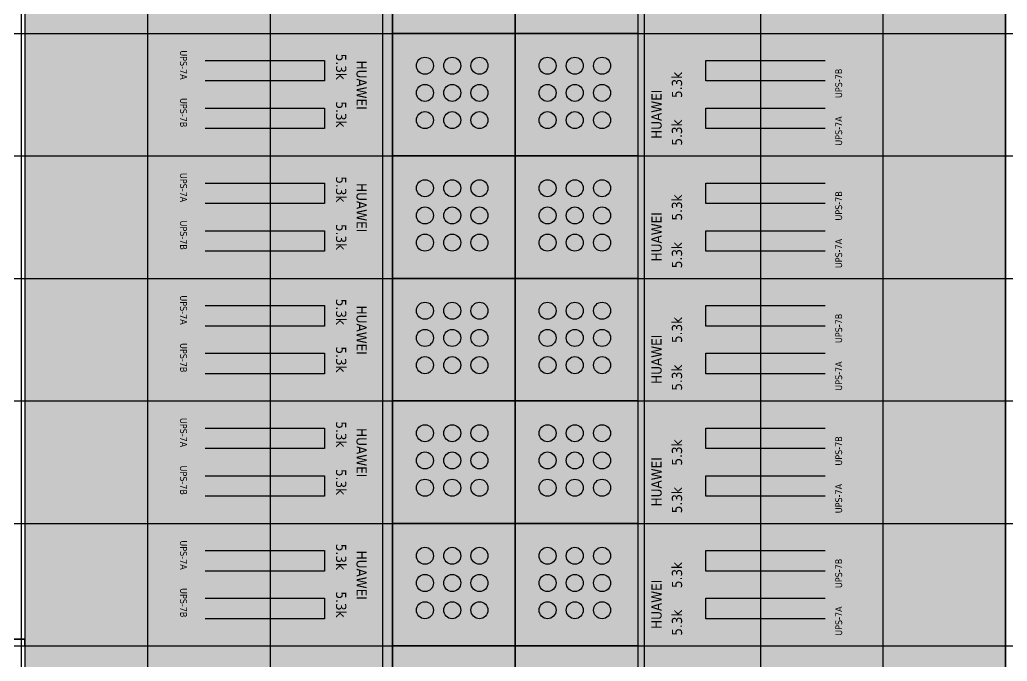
# Model space of a CAD drawing. Header units: millimetres. Extents: x -618 to 58287, y -23922 to -2396.
# Drawn here: x 10775 to 15608, y -10275 to -7133 of the extents above; entities that cross this region are included whole.
import ezdxf

# ---------------------------------------------------------------- set-up
doc = ezdxf.new("R2010")
doc.units = ezdxf.units.MM
doc.header["$MEASUREMENT"] = 0
for name, color, linetype, true_color in [('Background', 7, 'Continuous', 0xffffff), ('Equipment', 7, 'Continuous', 0xffffff), ('Names', 7, 'Continuous', 0xffffff), ('Power', 7, 'Continuous', 0xffffff), ('Room fixture', 7, 'Continuous', 0xffffff), ('Rows', 7, 'Continuous', 0xffffff), ('Tile grid', 7, 'Continuous', 0xafafaf), ('Walls and cages', 7, 'Continuous', 0xffffff)]:
    doc.layers.add(name, color=color, linetype=linetype, true_color=true_color)
doc.styles.add('Tahoma#false#false', font='tahoma.ttf', dxfattribs={"height": 0.2})

msp = doc.modelspace()

# ---------------------------------------------------------------- linework, layer by layer
at = {"layer": 'Background', "lineweight": -3, "transparency": 33554687}
for points in [[(11400, -7200), (12600, -7200), (12600, -7800)], [(12600, -7800), (11400, -7800), (11400, -7200)], [(15000, -7800), (13800, -7800), (13800, -7200)], [(13800, -7200), (15000, -7200), (15000, -7800)], [(11400, -7800), (12600, -7800), (12600, -8400)], [(12600, -8400), (11400, -8400), (11400, -7800)], [(15000, -8400), (13800, -8400), (13800, -7800)], [(13800, -7800), (15000, -7800), (15000, -8400)], [(11400, -8400), (12600, -8400), (12600, -9000)], [(12600, -9000), (11400, -9000), (11400, -8400)], [(15000, -9000), (13800, -9000), (13800, -8400)], [(13800, -8400), (15000, -8400), (15000, -9000)], [(11400, -9000), (12600, -9000), (12600, -9600)], [(12600, -9600), (11400, -9600), (11400, -9000)], [(15000, -9600), (13800, -9600), (13800, -9000)], [(13800, -9000), (15000, -9000), (15000, -9600)], [(11400, -9600), (12600, -9600), (12600, -10200)], [(12600, -10200), (11400, -10200), (11400, -9600)], [(15000, -10200), (13800, -10200), (13800, -9600)], [(13800, -9600), (15000, -9600), (15000, -10200)], [(11400, -10200), (12600, -10200), (12600, -10800)], [(12600, -10800), (11400, -10800), (11400, -10200)], [(15000, -10800), (13800, -10800), (13800, -10200)], [(13800, -10200), (15000, -10200), (15000, -10800)]]:
    msp.add_solid(points, dxfattribs=at)
at = {"layer": 'Equipment', "color": 9, "lineweight": 50, "true_color": 0xc0c0c0, "transparency": 33554687}
for points in [[(11466.7, -7733.3), (11400, -7800), (11400, -7200)], [(11466.7, -7266.7), (11466.7, -7733.3), (11400, -7200)], [(12533.3, -7266.7), (11466.7, -7266.7), (11400, -7200)], [(11400, -7200), (12600, -7200), (12533.3, -7266.7)], [(12600, -7200), (12600, -7800), (12533.3, -7733.3)], [(12600, -7200), (12533.3, -7733.3), (12533.3, -7266.7)], [(14933.3, -7266.7), (13866.7, -7266.7), (13800, -7200)], [(13800, -7200), (15000, -7200), (14933.3, -7266.7)], [(13800, -7800), (13800, -7200), (13866.7, -7266.7)], [(14933.3, -7266.7), (15000, -7200), (15000, -7800)], [(13800, -7800), (13866.7, -7266.7), (13866.7, -7733.3)], [(14933.3, -7733.3), (14933.3, -7266.7), (15000, -7800)], [(12600, -7800), (11400, -7800), (11466.7, -7733.3)], [(11466.7, -7733.3), (12533.3, -7733.3), (12600, -7800)], [(15000, -7800), (13800, -7800), (13866.7, -7733.3)], [(13866.7, -7733.3), (14933.3, -7733.3), (15000, -7800)], [(11466.7, -8333.3), (11400, -8400), (11400, -7800)], [(11466.7, -7866.7), (11466.7, -8333.3), (11400, -7800)], [(12533.3, -7866.7), (11466.7, -7866.7), (11400, -7800)], [(11400, -7800), (12600, -7800), (12533.3, -7866.7)], [(12600, -7800), (12600, -8400), (12533.3, -8333.3)], [(12600, -7800), (12533.3, -8333.3), (12533.3, -7866.7)], [(14933.3, -7866.7), (13866.7, -7866.7), (13800, -7800)], [(13800, -7800), (15000, -7800), (14933.3, -7866.7)], [(13800, -8400), (13800, -7800), (13866.7, -7866.7)], [(14933.3, -7866.7), (15000, -7800), (15000, -8400)], [(13800, -8400), (13866.7, -7866.7), (13866.7, -8333.3)], [(14933.3, -8333.3), (14933.3, -7866.7), (15000, -8400)], [(12600, -8400), (11400, -8400), (11466.7, -8333.3)], [(11466.7, -8333.3), (12533.3, -8333.3), (12600, -8400)], [(15000, -8400), (13800, -8400), (13866.7, -8333.3)], [(13866.7, -8333.3), (14933.3, -8333.3), (15000, -8400)], [(11466.7, -8933.3), (11400, -9000), (11400, -8400)], [(11466.7, -8466.7), (11466.7, -8933.3), (11400, -8400)], [(12533.3, -8466.7), (11466.7, -8466.7), (11400, -8400)], [(11400, -8400), (12600, -8400), (12533.3, -8466.7)], [(12600, -8400), (12600, -9000), (12533.3, -8933.3)], [(12600, -8400), (12533.3, -8933.3), (12533.3, -8466.7)], [(14933.3, -8466.7), (13866.7, -8466.7), (13800, -8400)], [(13800, -8400), (15000, -8400), (14933.3, -8466.7)], [(13800, -9000), (13800, -8400), (13866.7, -8466.7)], [(14933.3, -8466.7), (15000, -8400), (15000, -9000)], [(13800, -9000), (13866.7, -8466.7), (13866.7, -8933.3)], [(14933.3, -8933.3), (14933.3, -8466.7), (15000, -9000)], [(12600, -9000), (11400, -9000), (11466.7, -8933.3)], [(11466.7, -8933.3), (12533.3, -8933.3), (12600, -9000)], [(15000, -9000), (13800, -9000), (13866.7, -8933.3)], [(13866.7, -8933.3), (14933.3, -8933.3), (15000, -9000)], [(11466.7, -9533.3), (11400, -9600), (11400, -9000)], [(11466.7, -9066.7), (11466.7, -9533.3), (11400, -9000)], [(12533.3, -9066.7), (11466.7, -9066.7), (11400, -9000)], [(11400, -9000), (12600, -9000), (12533.3, -9066.7)], [(12600, -9000), (12600, -9600), (12533.3, -9533.3)], [(12600, -9000), (12533.3, -9533.3), (12533.3, -9066.7)], [(14933.3, -9066.7), (13866.7, -9066.7), (13800, -9000)], [(13800, -9000), (15000, -9000), (14933.3, -9066.7)], [(13800, -9600), (13800, -9000), (13866.7, -9066.7)], [(14933.3, -9066.7), (15000, -9000), (15000, -9600)], [(13800, -9600), (13866.7, -9066.7), (13866.7, -9533.3)], [(14933.3, -9533.3), (14933.3, -9066.7), (15000, -9600)], [(12600, -9600), (11400, -9600), (11466.7, -9533.3)], [(11466.7, -9533.3), (12533.3, -9533.3), (12600, -9600)], [(15000, -9600), (13800, -9600), (13866.7, -9533.3)], [(13866.7, -9533.3), (14933.3, -9533.3), (15000, -9600)], [(11466.7, -10133.3), (11400, -10200), (11400, -9600)], [(11466.7, -9666.7), (11466.7, -10133.3), (11400, -9600)], [(12533.3, -9666.7), (11466.7, -9666.7), (11400, -9600)], [(11400, -9600), (12600, -9600), (12533.3, -9666.7)], [(12600, -9600), (12600, -10200), (12533.3, -10133.3)], [(12600, -9600), (12533.3, -10133.3), (12533.3, -9666.7)], [(14933.3, -9666.7), (13866.7, -9666.7), (13800, -9600)], [(13800, -9600), (15000, -9600), (14933.3, -9666.7)], [(13800, -10200), (13800, -9600), (13866.7, -9666.7)], [(14933.3, -9666.7), (15000, -9600), (15000, -10200)], [(13800, -10200), (13866.7, -9666.7), (13866.7, -10133.3)], [(14933.3, -10133.3), (14933.3, -9666.7), (15000, -10200)], [(12600, -10200), (11400, -10200), (11466.7, -10133.3)], [(11466.7, -10133.3), (12533.3, -10133.3), (12600, -10200)], [(15000, -10200), (13800, -10200), (13866.7, -10133.3)], [(13866.7, -10133.3), (14933.3, -10133.3), (15000, -10200)], [(11466.7, -10733.3), (11400, -10800), (11400, -10200)], [(11466.7, -10266.7), (11466.7, -10733.3), (11400, -10200)], [(12533.3, -10266.7), (11466.7, -10266.7), (11400, -10200)], [(11400, -10200), (12600, -10200), (12533.3, -10266.7)], [(12600, -10200), (12600, -10800), (12533.3, -10733.3)], [(12600, -10200), (12533.3, -10733.3), (12533.3, -10266.7)], [(14933.3, -10266.7), (13866.7, -10266.7), (13800, -10200)], [(13800, -10200), (15000, -10200), (14933.3, -10266.7)], [(13800, -10800), (13800, -10200), (13866.7, -10266.7)], [(14933.3, -10266.7), (15000, -10200), (15000, -10800)], [(13800, -10800), (13866.7, -10266.7), (13866.7, -10733.3)], [(14933.3, -10733.3), (14933.3, -10266.7), (15000, -10800)]]:
    msp.add_solid(points, dxfattribs=at)
at = {"layer": 'Equipment', "color": 18, "lineweight": -3, "true_color": 0x000000, "transparency": 33554687}
for points in [[(11416.7, -7783.3), (11400, -7800), (11400, -7200)], [(11416.7, -7216.7), (11416.7, -7783.3), (11400, -7200)], [(12583.3, -7216.7), (11416.7, -7216.7), (11400, -7200)], [(11400, -7200), (12600, -7200), (12583.3, -7216.7)], [(12600, -7200), (12600, -7800), (12583.3, -7783.3)], [(12600, -7200), (12583.3, -7783.3), (12583.3, -7216.7)], [(14983.3, -7216.7), (13816.7, -7216.7), (13800, -7200)], [(13800, -7200), (15000, -7200), (14983.3, -7216.7)], [(13800, -7800), (13800, -7200), (13816.7, -7216.7)], [(14983.3, -7216.7), (15000, -7200), (15000, -7800)], [(13800, -7800), (13816.7, -7216.7), (13816.7, -7783.3)], [(14983.3, -7783.3), (14983.3, -7216.7), (15000, -7800)], [(12600, -7800), (11400, -7800), (11416.7, -7783.3)], [(11416.7, -8383.3), (11400, -8400), (11400, -7800)], [(11416.7, -7816.7), (11416.7, -8383.3), (11400, -7800)], [(12583.3, -7816.7), (11416.7, -7816.7), (11400, -7800)], [(11400, -7800), (12600, -7800), (12583.3, -7816.7)], [(11416.7, -7783.3), (12583.3, -7783.3), (12600, -7800)], [(12600, -7800), (12600, -8400), (12583.3, -8383.3)], [(12600, -7800), (12583.3, -8383.3), (12583.3, -7816.7)], [(15000, -7800), (13800, -7800), (13816.7, -7783.3)], [(14983.3, -7816.7), (13816.7, -7816.7), (13800, -7800)], [(13800, -7800), (15000, -7800), (14983.3, -7816.7)], [(13800, -8400), (13800, -7800), (13816.7, -7816.7)], [(13800, -8400), (13816.7, -7816.7), (13816.7, -8383.3)], [(13816.7, -7783.3), (14983.3, -7783.3), (15000, -7800)], [(14983.3, -7816.7), (15000, -7800), (15000, -8400)], [(14983.3, -8383.3), (14983.3, -7816.7), (15000, -8400)], [(12600, -8400), (11400, -8400), (11416.7, -8383.3)], [(11416.7, -8983.3), (11400, -9000), (11400, -8400)], [(11416.7, -8416.7), (11416.7, -8983.3), (11400, -8400)], [(12583.3, -8416.7), (11416.7, -8416.7), (11400, -8400)], [(11400, -8400), (12600, -8400), (12583.3, -8416.7)], [(11416.7, -8383.3), (12583.3, -8383.3), (12600, -8400)], [(12600, -8400), (12600, -9000), (12583.3, -8983.3)], [(12600, -8400), (12583.3, -8983.3), (12583.3, -8416.7)], [(15000, -8400), (13800, -8400), (13816.7, -8383.3)], [(14983.3, -8416.7), (13816.7, -8416.7), (13800, -8400)], [(13800, -8400), (15000, -8400), (14983.3, -8416.7)], [(13800, -9000), (13800, -8400), (13816.7, -8416.7)], [(13816.7, -8383.3), (14983.3, -8383.3), (15000, -8400)], [(14983.3, -8416.7), (15000, -8400), (15000, -9000)], [(13800, -9000), (13816.7, -8416.7), (13816.7, -8983.3)], [(14983.3, -8983.3), (14983.3, -8416.7), (15000, -9000)], [(12600, -9000), (11400, -9000), (11416.7, -8983.3)], [(11416.7, -8983.3), (12583.3, -8983.3), (12600, -9000)], [(15000, -9000), (13800, -9000), (13816.7, -8983.3)], [(13816.7, -8983.3), (14983.3, -8983.3), (15000, -9000)], [(11416.7, -9583.3), (11400, -9600), (11400, -9000)], [(11416.7, -9016.7), (11416.7, -9583.3), (11400, -9000)], [(12583.3, -9016.7), (11416.7, -9016.7), (11400, -9000)], [(11400, -9000), (12600, -9000), (12583.3, -9016.7)], [(12600, -9000), (12600, -9600), (12583.3, -9583.3)], [(12600, -9000), (12583.3, -9583.3), (12583.3, -9016.7)], [(14983.3, -9016.7), (13816.7, -9016.7), (13800, -9000)], [(13800, -9000), (15000, -9000), (14983.3, -9016.7)], [(13800, -9600), (13800, -9000), (13816.7, -9016.7)], [(13800, -9600), (13816.7, -9016.7), (13816.7, -9583.3)], [(14983.3, -9016.7), (15000, -9000), (15000, -9600)], [(14983.3, -9583.3), (14983.3, -9016.7), (15000, -9600)], [(12600, -9600), (11400, -9600), (11416.7, -9583.3)], [(11416.7, -10183.3), (11400, -10200), (11400, -9600)], [(11416.7, -9616.7), (11416.7, -10183.3), (11400, -9600)], [(12583.3, -9616.7), (11416.7, -9616.7), (11400, -9600)], [(11400, -9600), (12600, -9600), (12583.3, -9616.7)], [(11416.7, -9583.3), (12583.3, -9583.3), (12600, -9600)], [(12600, -9600), (12600, -10200), (12583.3, -10183.3)], [(12600, -9600), (12583.3, -10183.3), (12583.3, -9616.7)], [(15000, -9600), (13800, -9600), (13816.7, -9583.3)], [(14983.3, -9616.7), (13816.7, -9616.7), (13800, -9600)], [(13800, -9600), (15000, -9600), (14983.3, -9616.7)], [(13800, -10200), (13800, -9600), (13816.7, -9616.7)], [(13800, -10200), (13816.7, -9616.7), (13816.7, -10183.3)], [(13816.7, -9583.3), (14983.3, -9583.3), (15000, -9600)], [(14983.3, -9616.7), (15000, -9600), (15000, -10200)], [(14983.3, -10183.3), (14983.3, -9616.7), (15000, -10200)], [(12600, -10200), (11400, -10200), (11416.7, -10183.3)], [(11416.7, -10183.3), (12583.3, -10183.3), (12600, -10200)], [(15000, -10200), (13800, -10200), (13816.7, -10183.3)], [(13816.7, -10183.3), (14983.3, -10183.3), (15000, -10200)], [(11416.7, -10783.3), (11400, -10800), (11400, -10200)], [(11416.7, -10216.7), (11416.7, -10783.3), (11400, -10200)], [(12583.3, -10216.7), (11416.7, -10216.7), (11400, -10200)], [(11400, -10200), (12600, -10200), (12583.3, -10216.7)], [(12600, -10200), (12600, -10800), (12583.3, -10783.3)], [(12600, -10200), (12583.3, -10783.3), (12583.3, -10216.7)], [(14983.3, -10216.7), (13816.7, -10216.7), (13800, -10200)], [(13800, -10200), (15000, -10200), (14983.3, -10216.7)], [(13800, -10800), (13800, -10200), (13816.7, -10216.7)], [(13800, -10800), (13816.7, -10216.7), (13816.7, -10783.3)], [(14983.3, -10216.7), (15000, -10200), (15000, -10800)], [(14983.3, -10783.3), (14983.3, -10216.7), (15000, -10800)]]:
    msp.add_solid(points, dxfattribs=at)
at = {"layer": 'Power', "color": 8, "lineweight": -3, "true_color": 0x808080, "transparency": 33554687}
for p, q in [((11683.3, -7333.3), (12266.7, -7333.3)), ((12266.7, -7333.3), (12266.7, -7433.3)), ((14133.3, -7433.3), (14133.3, -7333.3)), ((14133.3, -7333.3), (14716.7, -7333.3)), ((12266.7, -7433.3), (11683.3, -7433.3)), ((14716.7, -7433.3), (14133.3, -7433.3)), ((11683.3, -7566.7), (12266.7, -7566.7)), ((12266.7, -7566.7), (12266.7, -7666.7)), ((14133.3, -7666.7), (14133.3, -7566.7)), ((14133.3, -7566.7), (14716.7, -7566.7)), ((12266.7, -7666.7), (11683.3, -7666.7)), ((14716.7, -7666.7), (14133.3, -7666.7)), ((11683.3, -7933.3), (12266.7, -7933.3)), ((12266.7, -7933.3), (12266.7, -8033.3)), ((14133.3, -8033.3), (14133.3, -7933.3)), ((14133.3, -7933.3), (14716.7, -7933.3)), ((12266.7, -8033.3), (11683.3, -8033.3)), ((14716.7, -8033.3), (14133.3, -8033.3)), ((11683.3, -8166.7), (12266.7, -8166.7)), ((12266.7, -8166.7), (12266.7, -8266.7)), ((14133.3, -8266.7), (14133.3, -8166.7)), ((14133.3, -8166.7), (14716.7, -8166.7)), ((12266.7, -8266.7), (11683.3, -8266.7)), ((14716.7, -8266.7), (14133.3, -8266.7)), ((11683.3, -8533.3), (12266.7, -8533.3)), ((12266.7, -8533.3), (12266.7, -8633.3)), ((14133.3, -8633.3), (14133.3, -8533.3)), ((14133.3, -8533.3), (14716.7, -8533.3)), ((12266.7, -8633.3), (11683.3, -8633.3)), ((14716.7, -8633.3), (14133.3, -8633.3)), ((11683.3, -8766.7), (12266.7, -8766.7)), ((12266.7, -8766.7), (12266.7, -8866.7)), ((14133.3, -8866.7), (14133.3, -8766.7)), ((14133.3, -8766.7), (14716.7, -8766.7)), ((12266.7, -8866.7), (11683.3, -8866.7)), ((14716.7, -8866.7), (14133.3, -8866.7)), ((11683.3, -9133.3), (12266.7, -9133.3)), ((12266.7, -9133.3), (12266.7, -9233.3)), ((14133.3, -9233.3), (14133.3, -9133.3)), ((14133.3, -9133.3), (14716.7, -9133.3)), ((12266.7, -9233.3), (11683.3, -9233.3)), ((14716.7, -9233.3), (14133.3, -9233.3)), ((11683.3, -9366.7), (12266.7, -9366.7)), ((12266.7, -9366.7), (12266.7, -9466.7)), ((14133.3, -9466.7), (14133.3, -9366.7)), ((14133.3, -9366.7), (14716.7, -9366.7)), ((12266.7, -9466.7), (11683.3, -9466.7)), ((14716.7, -9466.7), (14133.3, -9466.7)), ((11683.3, -9733.3), (12266.7, -9733.3)), ((12266.7, -9733.3), (12266.7, -9833.3)), ((14133.3, -9833.3), (14133.3, -9733.3)), ((14133.3, -9733.3), (14716.7, -9733.3)), ((12266.7, -9833.3), (11683.3, -9833.3)), ((14716.7, -9833.3), (14133.3, -9833.3)), ((11683.3, -9966.7), (12266.7, -9966.7)), ((12266.7, -9966.7), (12266.7, -10066.7)), ((14133.3, -10066.7), (14133.3, -9966.7)), ((14133.3, -9966.7), (14716.7, -9966.7)), ((12266.7, -10066.7), (11683.3, -10066.7)), ((14716.7, -10066.7), (14133.3, -10066.7))]:
    msp.add_line(p, q, dxfattribs=at)
at = {"layer": 'Power', "color": 138, "lineweight": -3, "true_color": 0x01505e, "transparency": 33554687}
for points in [[(11600, -7283.3), (11600, -7483.3), (11516.7, -7283.3), (11516.7, -7483.3)], [(14800, -7483.3), (14800, -7283.3), (14883.3, -7483.3), (14883.3, -7283.3)], [(11600, -7516.7), (11600, -7716.7), (11516.7, -7516.7), (11516.7, -7716.7)], [(14800, -7716.7), (14800, -7516.7), (14883.3, -7716.7), (14883.3, -7516.7)], [(11600, -7883.3), (11600, -8083.3), (11516.7, -7883.3), (11516.7, -8083.3)], [(14800, -8083.3), (14800, -7883.3), (14883.3, -8083.3), (14883.3, -7883.3)], [(11600, -8116.7), (11600, -8316.7), (11516.7, -8116.7), (11516.7, -8316.7)], [(14800, -8316.7), (14800, -8116.7), (14883.3, -8316.7), (14883.3, -8116.7)], [(11600, -8483.3), (11600, -8683.3), (11516.7, -8483.3), (11516.7, -8683.3)], [(14800, -8683.3), (14800, -8483.3), (14883.3, -8683.3), (14883.3, -8483.3)], [(11600, -8716.7), (11600, -8916.7), (11516.7, -8716.7), (11516.7, -8916.7)], [(14800, -8916.7), (14800, -8716.7), (14883.3, -8916.7), (14883.3, -8716.7)], [(11600, -9083.3), (11600, -9283.3), (11516.7, -9083.3), (11516.7, -9283.3)], [(14800, -9283.3), (14800, -9083.3), (14883.3, -9283.3), (14883.3, -9083.3)], [(11600, -9316.7), (11600, -9516.7), (11516.7, -9316.7), (11516.7, -9516.7)], [(14800, -9516.7), (14800, -9316.7), (14883.3, -9516.7), (14883.3, -9316.7)], [(11600, -9683.3), (11600, -9883.3), (11516.7, -9683.3), (11516.7, -9883.3)], [(14800, -9883.3), (14800, -9683.3), (14883.3, -9883.3), (14883.3, -9683.3)], [(11600, -9916.7), (11600, -10116.7), (11516.7, -9916.7), (11516.7, -10116.7)], [(14800, -10116.7), (14800, -9916.7), (14883.3, -10116.7), (14883.3, -9916.7)]]:
    msp.add_solid(points, dxfattribs=at)
at = {"layer": 'Power', "lineweight": -3, "transparency": 33554687}
for points in [[(12266.7, -7333.3), (12266.7, -7433.3), (11650, -7333.3), (11650, -7433.3)], [(14133.3, -7433.3), (14133.3, -7333.3), (14750, -7433.3), (14750, -7333.3)], [(14233.3, -7433.3), (14233.3, -7333.3), (14750, -7433.3), (14750, -7333.3)], [(12266.7, -7566.7), (12266.7, -7666.7), (11650, -7566.7), (11650, -7666.7)], [(14133.3, -7666.7), (14133.3, -7566.7), (14750, -7666.7), (14750, -7566.7)], [(12266.7, -7933.3), (12266.7, -8033.3), (11650, -7933.3), (11650, -8033.3)], [(14133.3, -8033.3), (14133.3, -7933.3), (14750, -8033.3), (14750, -7933.3)], [(12266.7, -8166.7), (12266.7, -8266.7), (11650, -8166.7), (11650, -8266.7)], [(14133.3, -8266.7), (14133.3, -8166.7), (14750, -8266.7), (14750, -8166.7)], [(12266.7, -8533.3), (12266.7, -8633.3), (11650, -8533.3), (11650, -8633.3)], [(14133.3, -8633.3), (14133.3, -8533.3), (14750, -8633.3), (14750, -8533.3)], [(14200, -8633.3), (14200, -8533.3), (14750, -8633.3), (14750, -8533.3)], [(12266.7, -8766.7), (12266.7, -8866.7), (11650, -8766.7), (11650, -8866.7)], [(14133.3, -8866.7), (14133.3, -8766.7), (14750, -8866.7), (14750, -8766.7)], [(12266.7, -9133.3), (12266.7, -9233.3), (11650, -9133.3), (11650, -9233.3)], [(14133.3, -9233.3), (14133.3, -9133.3), (14750, -9233.3), (14750, -9133.3)], [(12266.7, -9366.7), (12266.7, -9466.7), (11650, -9366.7), (11650, -9466.7)], [(12166.7, -9366.7), (12166.7, -9466.7), (11650, -9366.7), (11650, -9466.7)], [(14133.3, -9466.7), (14133.3, -9366.7), (14750, -9466.7), (14750, -9366.7)], [(12266.7, -9733.3), (12266.7, -9833.3), (11650, -9733.3), (11650, -9833.3)], [(14133.3, -9833.3), (14133.3, -9733.3), (14750, -9833.3), (14750, -9733.3)], [(12266.7, -9966.7), (12266.7, -10066.7), (11650, -9966.7), (11650, -10066.7)], [(14133.3, -10066.7), (14133.3, -9966.7), (14750, -10066.7), (14750, -9966.7)]]:
    msp.add_solid(points, dxfattribs=at)
at = {"layer": 'Power', "color": 8, "lineweight": -3, "true_color": 0x6e6e6e, "transparency": 33554687}
for points in [[(11966.7, -7333.3), (11966.7, -7433.3), (11650, -7333.3), (11650, -7433.3)], [(11966.7, -7566.7), (11966.7, -7666.7), (11650, -7566.7), (11650, -7666.7)], [(11966.7, -7933.3), (11966.7, -8033.3), (11650, -7933.3), (11650, -8033.3)], [(11966.7, -8166.7), (11966.7, -8266.7), (11650, -8166.7), (11650, -8266.7)], [(12166.7, -9733.3), (12166.7, -9833.3), (11650, -9733.3), (11650, -9833.3)], [(12166.7, -9966.7), (12166.7, -10066.7), (11650, -9966.7), (11650, -10066.7)]]:
    msp.add_solid(points, dxfattribs=at)
at = {"layer": 'Power', "color": 9, "lineweight": -3, "true_color": 0xc0c0c0, "transparency": 33554687}
for points in [[(11816.7, -7333.3), (11816.7, -7433.3), (11650, -7333.3), (11650, -7433.3)], [(11816.7, -7566.7), (11816.7, -7666.7), (11650, -7566.7), (11650, -7666.7)], [(11816.7, -7933.3), (11816.7, -8033.3), (11650, -7933.3), (11650, -8033.3)], [(11816.7, -8166.7), (11816.7, -8266.7), (11650, -8166.7), (11650, -8266.7)], [(11900, -9733.3), (11900, -9833.3), (11650, -9733.3), (11650, -9833.3)], [(11900, -9966.7), (11900, -10066.7), (11650, -9966.7), (11650, -10066.7)]]:
    msp.add_solid(points, dxfattribs=at)
at = {"layer": 'Power', "color": 151, "lineweight": -3, "true_color": 0x87ceeb, "transparency": 33554687}
for points in [[(14133.3, -7433.3), (14133.3, -7333.3), (14750, -7433.3), (14750, -7333.3)], [(14133.3, -8633.3), (14133.3, -8533.3), (14750, -8633.3), (14750, -8533.3)], [(12266.7, -9366.7), (12266.7, -9466.7), (11650, -9366.7), (11650, -9466.7)]]:
    msp.add_solid(points, dxfattribs=at)
at = {"layer": 'Power', "color": 22, "lineweight": -3, "true_color": 0xc92518, "transparency": 33554687}
for points in [[(14233.3, -7433.3), (14233.3, -7333.3), (14750, -7433.3), (14750, -7333.3)], [(14233.3, -7666.7), (14233.3, -7566.7), (14750, -7666.7), (14750, -7566.7)], [(14233.3, -8033.3), (14233.3, -7933.3), (14750, -8033.3), (14750, -7933.3)], [(14233.3, -8266.7), (14233.3, -8166.7), (14750, -8266.7), (14750, -8166.7)], [(12166.7, -8533.3), (12166.7, -8633.3), (11650, -8533.3), (11650, -8633.3)], [(14216.7, -8633.3), (14216.7, -8533.3), (14750, -8633.3), (14750, -8533.3)], [(12166.7, -8766.7), (12166.7, -8866.7), (11650, -8766.7), (11650, -8866.7)], [(14216.7, -8866.7), (14216.7, -8766.7), (14750, -8866.7), (14750, -8766.7)], [(12166.7, -9133.3), (12166.7, -9233.3), (11650, -9133.3), (11650, -9233.3)], [(14233.3, -9233.3), (14233.3, -9133.3), (14750, -9233.3), (14750, -9133.3)], [(12166.7, -9366.7), (12166.7, -9466.7), (11650, -9366.7), (11650, -9466.7)], [(14233.3, -9466.7), (14233.3, -9366.7), (14750, -9466.7), (14750, -9366.7)], [(14233.3, -9833.3), (14233.3, -9733.3), (14750, -9833.3), (14750, -9733.3)], [(14233.3, -10066.7), (14233.3, -9966.7), (14750, -10066.7), (14750, -9966.7)]]:
    msp.add_solid(points, dxfattribs=at)
at = {"layer": 'Power', "color": 13, "lineweight": -3, "true_color": 0xe7473c, "transparency": 33554687}
for points in [[(14500, -7433.3), (14500, -7333.3), (14750, -7433.3), (14750, -7333.3)], [(14500, -7666.7), (14500, -7566.7), (14750, -7666.7), (14750, -7566.7)], [(14500, -8033.3), (14500, -7933.3), (14750, -8033.3), (14750, -7933.3)], [(14500, -8266.7), (14500, -8166.7), (14750, -8266.7), (14750, -8166.7)], [(11900, -8533.3), (11900, -8633.3), (11650, -8533.3), (11650, -8633.3)], [(14483.3, -8633.3), (14483.3, -8533.3), (14750, -8633.3), (14750, -8533.3)], [(11900, -8766.7), (11900, -8866.7), (11650, -8766.7), (11650, -8866.7)], [(14483.3, -8866.7), (14483.3, -8766.7), (14750, -8866.7), (14750, -8766.7)], [(11900, -9133.3), (11900, -9233.3), (11650, -9133.3), (11650, -9233.3)], [(14483.3, -9233.3), (14483.3, -9133.3), (14750, -9233.3), (14750, -9133.3)], [(11900, -9366.7), (11900, -9466.7), (11650, -9366.7), (11650, -9466.7)], [(14483.3, -9466.7), (14483.3, -9366.7), (14750, -9466.7), (14750, -9366.7)], [(14500, -9833.3), (14500, -9733.3), (14750, -9833.3), (14750, -9733.3)], [(14500, -10066.7), (14500, -9966.7), (14750, -10066.7), (14750, -9966.7)]]:
    msp.add_solid(points, dxfattribs=at)
at = {"layer": 'Room fixture', "color": 9, "lineweight": -3, "true_color": 0xc0c0c0, "transparency": 33554687}
for p, q in [((12600, -7200), (12600, -6600)), ((13200, -6600), (13200, -7200)), ((13200, -7200), (13200, -6600)), ((13800, -6600), (13800, -7200)), ((13200, -7200), (12600, -7200)), ((12600, -7200), (13200, -7200)), ((12600, -7800), (12600, -7200)), ((13200, -7200), (13200, -7800)), ((13200, -7200), (13800, -7200)), ((13200, -7800), (13200, -7200)), ((13800, -7200), (13200, -7200)), ((13800, -7200), (13800, -7800)), ((13200, -7800), (12600, -7800)), ((12600, -7800), (13200, -7800)), ((12600, -8400), (12600, -7800)), ((13200, -7800), (13200, -8400)), ((13200, -7800), (13800, -7800)), ((13200, -8400), (13200, -7800)), ((13800, -7800), (13200, -7800)), ((13800, -7800), (13800, -8400)), ((12600, -8400), (13200, -8400)), ((12600, -9000), (12600, -8400)), ((13200, -8400), (12600, -8400)), ((13200, -8400), (13800, -8400)), ((13200, -9000), (13200, -8400)), ((13200, -8400), (13200, -9000)), ((13800, -8400), (13200, -8400)), ((13800, -8400), (13800, -9000)), ((13200, -9000), (12600, -9000)), ((12600, -9000), (13200, -9000)), ((12600, -9600), (12600, -9000)), ((13800, -9000), (13200, -9000)), ((13200, -9000), (13200, -9600)), ((13200, -9000), (13800, -9000)), ((13200, -9600), (13200, -9000)), ((13800, -9000), (13800, -9600)), ((13200, -9600), (12600, -9600)), ((12600, -9600), (13200, -9600)), ((12600, -10200), (12600, -9600)), ((13200, -9600), (13200, -10200)), ((13800, -9600), (13200, -9600)), ((13200, -9600), (13800, -9600)), ((13200, -10200), (13200, -9600)), ((13800, -9600), (13800, -10200)), ((13200, -10200), (12600, -10200)), ((12600, -10200), (13200, -10200)), ((12600, -10800), (12600, -10200)), ((13200, -10200), (13800, -10200)), ((13200, -10800), (13200, -10200)), ((13200, -10200), (13200, -10800)), ((13800, -10200), (13200, -10200)), ((13800, -10200), (13800, -10800))]:
    msp.add_line(p, q, dxfattribs=at)
for centre in [(12758.3, -7358.3), (12891.7, -7358.3), (13025, -7358.3), (13358.3, -7358.3), (13491.7, -7358.3), (13625, -7358.3), (12758.3, -7491.7), (12891.7, -7491.7), (13025, -7491.7), (13358.3, -7491.7), (13491.7, -7491.7), (13625, -7491.7), (12758.3, -7625), (12891.7, -7625), (13025, -7625), (13358.3, -7625), (13491.7, -7625), (13625, -7625), (12758.3, -7958.3), (12891.7, -7958.3), (13025, -7958.3), (13358.3, -7958.3), (13491.7, -7958.3), (13625, -7958.3), (12758.3, -8091.7), (12891.7, -8091.7), (13025, -8091.7), (13358.3, -8091.7), (13491.7, -8091.7), (13625, -8091.7), (12758.3, -8225), (12891.7, -8225), (13025, -8225), (13358.3, -8225), (13491.7, -8225), (13625, -8225), (12758.3, -8558.3), (12891.7, -8558.3), (13025, -8558.3), (13358.3, -8558.3), (13491.7, -8558.3), (13625, -8558.3), (12758.3, -8691.7), (12891.7, -8691.7), (13025, -8691.7), (13358.3, -8691.7), (13491.7, -8691.7), (13625, -8691.7), (12758.3, -8825), (12891.7, -8825), (13025, -8825), (13358.3, -8825), (13491.7, -8825), (13625, -8825), (12758.3, -9158.3), (12891.7, -9158.3), (13025, -9158.3), (13358.3, -9158.3), (13491.7, -9158.3), (13625, -9158.3), (12758.3, -9291.7), (12891.7, -9291.7), (13025, -9291.7), (13358.3, -9291.7), (13491.7, -9291.7), (13625, -9291.7), (12758.3, -9425), (12891.7, -9425), (13025, -9425), (13358.3, -9425), (13491.7, -9425), (13625, -9425), (12758.3, -9758.3), (12891.7, -9758.3), (13025, -9758.3), (13358.3, -9758.3), (13491.7, -9758.3), (13625, -9758.3), (12758.3, -9891.7), (12891.7, -9891.7), (13025, -9891.7), (13358.3, -9891.7), (13491.7, -9891.7), (13625, -9891.7), (12758.3, -10025), (12891.7, -10025), (13025, -10025), (13358.3, -10025), (13491.7, -10025), (13625, -10025)]:
    msp.add_ellipse(centre, major_axis=(41.7, 0), ratio=1, dxfattribs=at)
at = {"layer": 'Room fixture', "color": 9, "lineweight": -3, "true_color": 0xc0c0c0, "transparency": 33554472}
for points in [[(12600, -7200), (12600, -6600), (13200, -6600)], [(13200, -6600), (13200, -7200), (12600, -7200)], [(13200, -7200), (13200, -6600), (13800, -6600)], [(13800, -6600), (13800, -7200), (13200, -7200)], [(12600, -7800), (12600, -7200), (13200, -7200)], [(13200, -7200), (13200, -7800), (12600, -7800)], [(13200, -7800), (13200, -7200), (13800, -7200)], [(13800, -7200), (13800, -7800), (13200, -7800)], [(12600, -8400), (12600, -7800), (13200, -7800)], [(13200, -7800), (13200, -8400), (12600, -8400)], [(13200, -8400), (13200, -7800), (13800, -7800)], [(13800, -7800), (13800, -8400), (13200, -8400)], [(12600, -9000), (12600, -8400), (13200, -8400)], [(13200, -8400), (13200, -9000), (12600, -9000)], [(13200, -9000), (13200, -8400), (13800, -8400)], [(13800, -8400), (13800, -9000), (13200, -9000)], [(12600, -9600), (12600, -9000), (13200, -9000)], [(13200, -9000), (13200, -9600), (12600, -9600)], [(13200, -9600), (13200, -9000), (13800, -9000)], [(13800, -9000), (13800, -9600), (13200, -9600)], [(12600, -10200), (12600, -9600), (13200, -9600)], [(13200, -9600), (13200, -10200), (12600, -10200)], [(13200, -10200), (13200, -9600), (13800, -9600)], [(13800, -9600), (13800, -10200), (13200, -10200)], [(12600, -10800), (12600, -10200), (13200, -10200)], [(13200, -10200), (13200, -10800), (12600, -10800)], [(13200, -10800), (13200, -10200), (13800, -10200)], [(13800, -10200), (13800, -10800), (13200, -10800)]]:
    msp.add_solid(points, dxfattribs=at)
at = {"layer": 'Rows', "color": 18, "lineweight": -3, "true_color": 0x000000, "transparency": 33554687}
for p, q in [((12550, -6000), (12550, -19800)), ((13833.3, -19800), (13833.3, -6000))]:
    msp.add_line(p, q, dxfattribs=at)
at = {"layer": 'Rows', "color": 254, "lineweight": -3, "true_color": 0xe0e0d7, "transparency": 33554534}
for points in [[(11400, -6000), (12600, -6000), (12600, -19800)], [(12600, -19800), (11400, -19800), (11400, -6000)], [(15000, -19800), (13800, -19800), (13800, -6000)], [(13800, -6000), (15000, -6000), (15000, -19800)]]:
    msp.add_solid(points, dxfattribs=at)
at = {"layer": 'Rows', "color": 18, "lineweight": -3, "true_color": 0x000000, "transparency": 33554687}
for points in [[(11400, -19800), (11400, -6000), (11416.7, -6016.7)], [(11416.7, -6016.7), (11416.7, -19783.3), (11400, -19800)], [(12583.3, -19783.3), (12583.3, -6016.7), (12600, -6000)], [(12600, -6000), (12600, -19800), (12583.3, -19783.3)], [(13800, -19800), (13800, -6000), (13816.7, -6016.7)], [(13816.7, -6016.7), (13816.7, -19783.3), (13800, -19800)], [(14983.3, -19783.3), (14983.3, -6016.7), (15000, -6000)], [(15000, -6000), (15000, -19800), (14983.3, -19783.3)]]:
    msp.add_solid(points, dxfattribs=at)
at = {"layer": 'Tile grid', "lineweight": -3, "transparency": 33554687}
for p, q in [((10800, -2967), (10800, -23433.7)), ((11400, -2967), (11400, -23433.7)), ((12000, -2967), (12000, -23433.7)), ((12600, -2967), (12600, -23433.7)), ((13200, -2967), (13200, -23433.7)), ((13800, -2967), (13800, -23433.7)), ((14400, -2967), (14400, -23433.7)), ((15000, -2967), (15000, -23433.7)), ((15600, -2967), (15600, -23433.7)), ((3442.4, -7200), (57733.3, -7200)), ((38.3, -7800), (57733.3, -7800)), ((36.8, -8400), (57733.3, -8400)), ((35.3, -9000), (57733.3, -9000)), ((33.9, -9600), (57733.3, -9600)), ((32.4, -10200), (57733.3, -10200))]:
    msp.add_line(p, q, dxfattribs=at)
at = {"layer": 'Walls and cages', "color": 18, "lineweight": -3, "true_color": 0x000000, "transparency": 33554687}
for p, q in [((15600, -14400), (15600, -6000)), ((10800, -6600), (10800, -14433.3)), ((10800, -10166.7), (6000, -10166.7)), ((6000, -10166.7), (10800, -10166.7)), ((10800, -10200), (10800, -10166.7)), ((6000, -10200), (10800, -10200))]:
    msp.add_line(p, q, dxfattribs=at)
at = {"layer": 'Walls and cages', "color": 9, "lineweight": -3, "true_color": 0xc0c0c0, "transparency": 33554687}
for p, q in [((10783.3, -14433.3), (10783.3, -6600)), ((6000, -10166.7), (10800, -10166.7))]:
    msp.add_line(p, q, dxfattribs=at)
at = {"layer": 'Walls and cages', "color": 152, "lineweight": -3, "true_color": 0x0078d7, "transparency": 33554452}
for points in [[(10800, -14433.3), (10800, -6600), (15600, -6000)], [(15600, -6000), (15600, -14400), (10800, -14433.3)]]:
    msp.add_solid(points, dxfattribs=at)

# ---------------------------------------------------------------- texts
at = {"layer": 'Names', "color": 8, "lineweight": -3, "true_color": 0x808080, "transparency": 33554687, "style": 'Tahoma#false#false'}
for rotation, p in [(-90, (12423.3, -7333.3)), (-270, (13916.7, -7716.7)), (-90, (12423.3, -7933.3)), (-270, (13916.7, -8316.7)), (-90, (12423.3, -8533.3)), (-270, (13916.7, -8916.7)), (-90, (12423.3, -9133.3)), (-270, (13916.7, -9516.7)), (-90, (12423.3, -9733.3)), (-270, (13916.7, -10116.7))]:
    msp.add_text('HUAWEI', height=50, rotation=rotation, dxfattribs=at).set_placement(p)
at = {"layer": 'Power', "lineweight": -3, "transparency": 33554687, "style": 'Tahoma#false#false'}
for s, rotation, p in [('UPS-7A', -90, (11560, -7283.3)), ('UPS-7B', -270, (14800, -7516.7)), ('UPS-7B', -90, (11560, -7516.7)), ('UPS-7A', -270, (14800, -7750)), ('UPS-7A', -90, (11560, -7883.3)), ('UPS-7B', -270, (14800, -8116.7)), ('UPS-7B', -90, (11560, -8116.7)), ('UPS-7A', -270, (14800, -8350)), ('UPS-7A', -90, (11560, -8483.3)), ('UPS-7B', -270, (14800, -8716.7)), ('UPS-7B', -90, (11560, -8716.7)), ('UPS-7A', -270, (14800, -8950)), ('UPS-7A', -90, (11560, -9083.3)), ('UPS-7B', -270, (14800, -9316.7)), ('UPS-7B', -90, (11560, -9316.7)), ('UPS-7A', -270, (14800, -9550)), ('UPS-7A', -90, (11560, -9683.3)), ('UPS-7B', -270, (14800, -9916.7)), ('UPS-7B', -90, (11560, -9916.7)), ('UPS-7A', -270, (14800, -10150))]:
    msp.add_text(s, height=33.33, rotation=rotation, dxfattribs=at).set_placement(p)
at = {"layer": 'Power', "color": 18, "lineweight": -3, "true_color": 0x000000, "transparency": 33554687, "style": 'Tahoma#false#false'}
for rotation, p in [(-90, (12323.3, -7300)), (-270, (14016.7, -7516.7)), (-90, (12323.3, -7533.3)), (-270, (14016.7, -7750)), (-90, (12323.3, -7900)), (-270, (14016.7, -8116.7)), (-90, (12323.3, -8133.3)), (-270, (14016.7, -8350)), (-90, (12323.3, -8500)), (-270, (14016.7, -8716.7)), (-90, (12323.3, -8733.3)), (-270, (14016.7, -8950)), (-90, (12323.3, -9100)), (-270, (14016.7, -9316.7)), (-90, (12323.3, -9333.3)), (-270, (14016.7, -9550)), (-90, (12323.3, -9700)), (-270, (14016.7, -9916.7)), (-90, (12323.3, -9933.3)), (-270, (14016.7, -10150))]:
    msp.add_text('5.3k', height=50, rotation=rotation, dxfattribs=at).set_placement(p)

doc.saveas('drawing.dxf')
